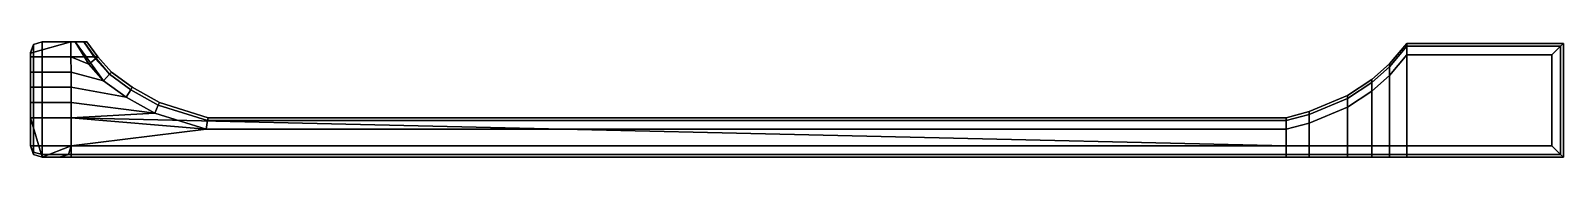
# Model space of a CAD drawing. Extents: x -195 to 195, y -29 to 0.
import ezdxf

# ---------------------------------------------------------------- set-up
doc = ezdxf.new("R2010")
doc.units = 0
doc.layers.add('METAL', color=180, linetype='CONTINUOUS')

msp = doc.modelspace()

# ---------------------------------------------------------------- meshes
at = {"layer": 'METAL'}
mesh = msp.add_polyface(dxfattribs=at)
corners = [(194.95, -0.41, 17.62), (194.95, -0.41, 17.62), (194.95, -0.41, 12.98), (194.95, -0.41, 12.98), (194.95, -29.43, 17.62), (194.95, -29.43, 17.62), (194.95, -29.43, 12.98), (194.95, -29.43, 12.98), (194.21, -1.15, 19.83), (194.21, -1.15, 19.83), (194.21, -1.15, 19.83), (194.21, -1.15, 10.77), (194.21, -1.15, 10.77), (194.21, -1.15, 10.77), (194.21, -28.69, 19.83), (194.21, -28.69, 19.83), (194.21, -28.69, 19.83), (194.21, -28.69, 10.77), (194.21, -28.69, 10.77), (194.21, -28.69, 10.77), (191.99, -3.36, 20.57), (191.99, -3.36, 10.03), (191.99, -26.48, 20.57), (191.99, -26.48, 10.03), (155.15, -0.41, 17.62), (155.15, -0.41, 17.62), (155.15, -0.41, 12.98), (155.15, -0.41, 12.98), (155.15, -1.15, 19.83), (155.15, -1.15, 19.83), (155.15, -1.15, 19.83), (155.15, -1.15, 10.77), (155.15, -1.15, 10.77), (155.15, -1.15, 10.77), (155.15, -3.36, 20.57), (155.15, -3.36, 10.03), (155.15, -26.48, 20.57), (155.15, -26.48, 10.03), (155.15, -28.69, 19.83), (155.15, -28.69, 19.83), (155.15, -28.69, 10.77), (155.15, -28.69, 10.77), (155.15, -29.43, 17.62), (155.15, -29.43, 12.98), (150.7, -5.64, 17.62), (150.7, -5.64, 12.98), (150.7, -6.38, 19.83), (150.7, -6.38, 19.83), (150.7, -6.38, 10.77), (150.7, -6.38, 10.77), (150.7, -8.6, 20.57), (150.7, -8.6, 10.03), (150.7, -26.48, 20.57), (150.7, -26.48, 10.03), (150.7, -28.69, 19.83), (150.7, -28.69, 19.83), (150.7, -28.69, 10.77), (150.7, -28.69, 10.77), (150.7, -29.43, 17.62), (150.7, -29.43, 12.98), (146.26, -9.63, 17.62), (146.26, -9.63, 12.98), (146.26, -10.37, 19.83), (146.26, -10.37, 19.83), (146.26, -10.37, 10.77), (146.26, -10.37, 10.77), (146.26, -12.59, 20.57), (146.26, -12.59, 10.03), (146.26, -26.48, 20.57), (146.26, -26.48, 10.03), (146.26, -28.69, 19.83), (146.26, -28.69, 19.83), (146.26, -28.69, 10.77), (146.26, -28.69, 10.77), (146.26, -29.43, 17.62), (146.26, -29.43, 12.98), (140.06, -13.69, 17.62), (140.06, -13.69, 12.98), (140.06, -14.42, 19.83), (140.06, -14.42, 19.83), (140.06, -14.42, 10.77), (140.06, -14.42, 10.77), (140.06, -16.64, 20.57), (140.06, -16.64, 10.03), (140.06, -26.48, 20.57), (140.06, -26.48, 10.03), (140.06, -28.69, 19.83), (140.06, -28.69, 19.83), (140.06, -28.69, 10.77), (140.06, -28.69, 10.77), (140.06, -29.43, 17.62), (140.06, -29.43, 12.98), (130.3, -17.8, 17.62), (130.3, -17.8, 12.98), (130.3, -18.54, 19.83), (130.3, -18.54, 19.83), (130.3, -18.54, 10.77), (130.3, -18.54, 10.77), (130.3, -20.75, 20.57), (130.3, -20.75, 10.03), (130.3, -26.48, 20.57), (130.3, -26.48, 10.03), (130.3, -28.69, 19.83), (130.3, -28.69, 19.83), (130.3, -28.69, 10.77), (130.3, -28.69, 10.77), (130.3, -29.43, 17.62), (130.3, -29.43, 12.98), (124.45, -19.35, 17.62), (124.45, -19.35, 12.98), (124.45, -20.09, 19.83), (124.45, -20.09, 19.83), (124.45, -20.09, 10.77), (124.45, -20.09, 10.77), (124.45, -22.3, 20.57), (124.45, -22.3, 10.03), (124.45, -26.48, 20.57), (124.45, -26.48, 10.03), (124.45, -28.69, 19.83), (124.45, -28.69, 19.83), (124.45, -28.69, 10.77), (124.45, -28.69, 10.77), (124.45, -29.43, 17.62), (124.45, -29.43, 12.98), (-149.87, -19.35, 17.62), (-149.87, -19.35, 12.98), (-149.98, -20.09, 19.83), (-149.98, -20.09, 19.83), (-149.98, -20.09, 10.77), (-149.98, -20.09, 10.77), (-150.32, -22.3, 20.57), (-150.32, -22.3, 10.03), (-162.26, -15.48, 17.62), (-162.26, -15.48, 12.98), (-162.56, -16.16, 19.83), (-162.56, -16.16, 19.83), (-162.56, -16.16, 10.77), (-162.56, -16.16, 10.77), (-163.44, -18.21, 20.57), (-163.44, -18.21, 10.03), (-169.14, -11.61, 17.62), (-169.14, -11.61, 12.98), (-169.54, -12.23, 19.83), (-169.54, -12.23, 19.83), (-169.54, -12.23, 10.77), (-169.54, -12.23, 10.77), (-170.74, -14.1, 20.57), (-170.74, -14.1, 10.03), (-174.43, -7.74, 17.62), (-174.43, -7.74, 12.98), (-174.93, -8.29, 19.83), (-174.93, -8.29, 19.83), (-174.93, -8.29, 10.77), (-174.93, -8.29, 10.77), (-176.43, -9.94, 20.57), (-176.43, -9.94, 10.03), (-177.89, -3.87, 17.62), (-177.89, -3.87, 12.98), (-178.46, -4.34, 10.77), (-178.46, -4.34, 10.77), (-178.63, -3.87, 19.83), (-178.63, -3.87, 19.83), (-180.19, -5.73, 10.03), (-180.74, 0, 17.62), (-180.74, 0, 17.62), (-180.74, 0, 12.98), (-180.74, 0, 12.98), (-180.84, -3.87, 20.57), (-181.48, 0, 19.83), (-181.48, 0, 19.83), (-181.48, 0, 19.83), (-181.48, 0, 10.77), (-181.48, 0, 10.77), (-181.48, 0, 10.77), (-183.69, 0, 20.57), (-183.69, 0, 20.57), (-183.69, 0, 10.03), (-183.69, 0, 10.03), (-184.67, -19.35, 20.57), (-184.67, -19.35, 10.03), (-184.67, -19.35, 10.03), (-184.67, -19.35, -20), (-184.67, -19.35, -20), (-184.67, -26.48, 20.57), (-184.67, -26.48, 10.03), (-184.67, -26.48, 10.03), (-184.67, -26.48, -20), (-184.67, -26.48, -20), (-184.67, -28.69, 19.83), (-184.67, -28.69, 19.83), (-184.67, -29.43, 17.62), (-184.7, -15.48, 20.57), (-184.7, -15.48, 10.03), (-184.7, -15.48, 10.03), (-184.7, -15.48, -20), (-184.7, -15.48, -20), (-184.72, -11.61, 20.57), (-184.72, -11.61, 10.03), (-184.72, -11.61, 10.03), (-184.72, -11.61, -20), (-184.72, -11.61, -20), (-184.73, -7.74, 20.57), (-184.73, -7.74, 10.03), (-184.73, -7.74, 10.03), (-184.73, -7.74, -20), (-184.73, -7.74, -20), (-184.74, -3.87, 20.57), (-184.74, -3.87, 10.03), (-184.74, -3.87, 10.03), (-184.74, -3.87, -20), (-184.74, -3.87, -20), (-184.75, 0, 20.57), (-184.75, 0, 20.57), (-184.75, 0, 10.03), (-184.75, 0, 10.03), (-184.75, 0, 10.03), (-184.75, 0, -20), (-184.75, 0, -20), (-184.75, 0, -20), (-185.41, -28.69, 10.77), (-185.41, -28.69, 10.77), (-185.41, -28.69, 10.77), (-185.41, -28.69, -20), (-185.41, -28.69, -20), (-185.41, -28.69, -20), (-187.62, -29.43, 12.98), (-187.62, -29.43, -20), (-187.62, -29.43, -20), (-192.05, -7.74, 20.57), (-192.05, -11.61, 20.57), (-192.05, -15.48, 20.57), (-192.05, -19.35, 20.57), (-192.05, -26.48, 20.57), (-192.05, -28.69, 19.83), (-192.05, -28.69, 19.83), (-192.05, -29.43, 17.62), (-192.05, -29.43, 10.03), (-192.05, -29.43, -20), (-192.05, -29.43, -20), (-192.05, 0, 20.57), (-192.05, 0, 20.57), (-192.05, 0, 10.03), (-192.05, 0, -20), (-192.05, 0, -20), (-192.05, -3.87, 20.57), (-194.26, -0.68, 19.89), (-194.26, -0.68, 19.89), (-194.26, -0.68, 19.89), (-194.26, -0.74, 10.03), (-194.26, -0.74, 10.03), (-194.26, -7.74, 19.83), (-194.26, -7.74, 19.83), (-194.26, -11.61, 19.83), (-194.26, -11.61, 19.83), (-194.26, -15.48, 19.83), (-194.26, -15.48, 19.83), (-194.26, -19.35, 19.83), (-194.26, -19.35, 19.83), (-194.26, -26.48, 19.83), (-194.26, -26.48, 19.83), (-194.26, -28.14, 19.28), (-194.26, -28.14, 19.28), (-194.26, -28.14, 19.28), (-194.26, -28.69, 17.62), (-194.26, -28.69, 17.62), (-194.26, -28.69, 10.03), (-194.26, -28.69, 10.03), (-194.26, -28.69, -20), (-194.26, -28.69, -20), (-194.26, -28.69, -20), (-194.26, -0.74, -20), (-194.26, -0.74, -20), (-194.26, -0.74, -20), (-194.26, -3.87, 19.83), (-194.26, -3.87, 19.83), (-195, -26.48, 17.62), (-195, -2.74, 17.83), (-195, -2.95, 10.03), (-195, -2.95, -20), (-195, -2.95, -20), (-195, -3.87, 17.62), (-195, -3.87, 10.03), (-195, -3.87, -20), (-195, -3.87, -20), (-195, -7.74, 17.62), (-195, -7.74, 10.03), (-195, -7.74, -20), (-195, -7.74, -20), (-195, -11.61, 17.62), (-195, -11.61, 10.03), (-195, -11.61, -20), (-195, -11.61, -20), (-195, -15.48, 17.62), (-195, -15.48, 10.03), (-195, -15.48, -20), (-195, -15.48, -20), (-195, -19.35, 17.62), (-195, -19.35, 10.03), (-195, -19.35, -20), (-195, -19.35, -20), (-195, -26.48, 10.03), (-195, -26.48, -20), (-195, -26.48, -20)]
mesh.append_faces([[corners[k] for k in face] for face in [(149, 148, 140, 141), (284, 285, 289, 288), (178, 116, 114, 130), (178, 183, 116, 116), (191, 178, 130, 138), (196, 191, 138, 146), (201, 196, 146, 154), (154, 167, 206, 201), (190, 225, 123, 122), (225, 236, 238, 227), (225, 190, 235, 236), (174, 170, 164, 166), (166, 214, 211, 174), (176, 214, 166, 173), (296, 297, 300, 275), (162, 208, 215, 177), (155, 203, 208, 162), (147, 198, 203, 155), (139, 193, 198, 147), (185, 131, 115, 117), (139, 131, 185, 180), (139, 180, 193, 193), (133, 132, 124, 125), (141, 140, 132, 133), (156, 157, 165, 163), (148, 149, 157, 156), (292, 293, 297, 296), (288, 289, 293, 292), (281, 280, 276, 277), (285, 284, 280, 281), (206, 212, 239, 244), (201, 206, 244, 228), (294, 195, 182, 298), (290, 200, 195, 294), (108, 109, 125, 124), (196, 201, 228, 229), (237, 267, 301, 298), (187, 224, 226, 237), (182, 187, 237, 298), (211, 214, 241, 240), (183, 178, 231, 232), (200, 290, 286, 205), (178, 191, 230, 231), (191, 196, 229, 230), (212, 206, 167, 175), (278, 270, 242, 218), (210, 282, 278, 218), (205, 286, 282, 210), (299, 302, 300, 297), (186, 181, 179, 184), (181, 194, 192, 179), (194, 199, 197, 192), (199, 204, 202, 197), (204, 209, 207, 202), (209, 216, 213, 207), (217, 243, 241, 214), (279, 283, 281, 277), (283, 287, 285, 281), (287, 291, 289, 285), (291, 295, 293, 289), (295, 299, 297, 293), (107, 106, 122, 123), (100, 98, 114, 116), (99, 101, 117, 115), (92, 93, 109, 108), (91, 90, 106, 107), (84, 82, 98, 100), (83, 85, 101, 99), (76, 77, 93, 92), (75, 74, 90, 91), (68, 66, 82, 84), (67, 69, 85, 83), (60, 61, 77, 76), (75, 59, 58, 74), (68, 52, 50, 66), (51, 53, 69, 67), (60, 44, 45, 61), (58, 59, 43, 42), (52, 36, 34, 50), (53, 51, 35, 37), (45, 44, 25, 27), (7, 5, 42, 43), (22, 20, 34, 36), (21, 23, 37, 35), (1, 3, 26, 24), (4, 6, 2, 0), (264, 262, 275, 275), (171, 165, 157, 158), (247, 276, 280, 274), (264, 275, 300, 266), (249, 277, 276, 247), (118, 116, 183, 188), (126, 124, 132, 134), (257, 296, 275, 259), (158, 157, 149, 152), (152, 149, 141, 144), (144, 141, 133, 136), (136, 133, 125, 129), (274, 280, 284, 251), (251, 284, 288, 253), (253, 288, 292, 255), (255, 292, 296, 257), (134, 132, 140, 142), (142, 140, 148, 150), (150, 148, 156, 160), (160, 156, 163, 168), (221, 185, 117, 120), (129, 125, 109, 113), (127, 130, 114, 111), (188, 183, 232, 234), (266, 300, 302, 269), (220, 225, 227, 223), (248, 241, 243, 271), (119, 122, 106, 103), (120, 117, 101, 104), (113, 109, 93, 97), (111, 114, 98, 94), (103, 106, 90, 87), (104, 101, 85, 88), (97, 93, 77, 81), (94, 98, 82, 78), (87, 90, 74, 71), (88, 85, 69, 72), (81, 77, 61, 65), (78, 82, 66, 62), (71, 74, 58, 55), (72, 69, 53, 56), (65, 61, 45, 49), (62, 66, 50, 46), (55, 58, 42, 39), (56, 53, 37, 40), (49, 45, 27, 33), (46, 50, 34, 29), (39, 42, 5, 16), (40, 37, 23, 18), (31, 26, 3, 12), (29, 34, 20, 10), (10, 20, 22, 15), (18, 23, 21, 13), (262, 259, 275, 275), (232, 258, 260, 234), (233, 261, 263, 235), (177, 172, 159, 162), (239, 245, 273, 244), (235, 263, 265, 236), (241, 248, 246, 240), (122, 119, 189, 190), (130, 127, 135, 138), (231, 256, 258, 232), (162, 159, 153, 155), (155, 153, 145, 147), (147, 145, 137, 139), (139, 137, 128, 131), (244, 273, 250, 228), (228, 250, 252, 229), (229, 252, 254, 230), (230, 254, 256, 231), (138, 135, 143, 146), (146, 143, 151, 154), (154, 151, 161, 167), (167, 161, 169, 175), (225, 220, 121, 123), (131, 128, 112, 115), (124, 126, 110, 108), (190, 189, 233, 235), (236, 265, 268, 238), (184, 219, 222, 186), (277, 249, 272, 279), (116, 118, 102, 100), (123, 121, 105, 107), (115, 112, 96, 99), (108, 110, 95, 92), (100, 102, 86, 84), (107, 105, 89, 91), (99, 96, 80, 83), (92, 95, 79, 76), (84, 86, 70, 68), (91, 89, 73, 75), (83, 80, 64, 67), (76, 79, 63, 60), (68, 70, 54, 52), (75, 73, 57, 59), (67, 64, 48, 51), (60, 63, 47, 44), (52, 54, 38, 36), (59, 57, 41, 43), (51, 48, 32, 35), (44, 47, 30, 25), (36, 38, 15, 22), (43, 41, 19, 7), (35, 32, 13, 21), (24, 28, 9, 1), (0, 8, 14, 4), (6, 17, 11, 2)]])

doc.saveas('drawing.dxf')
